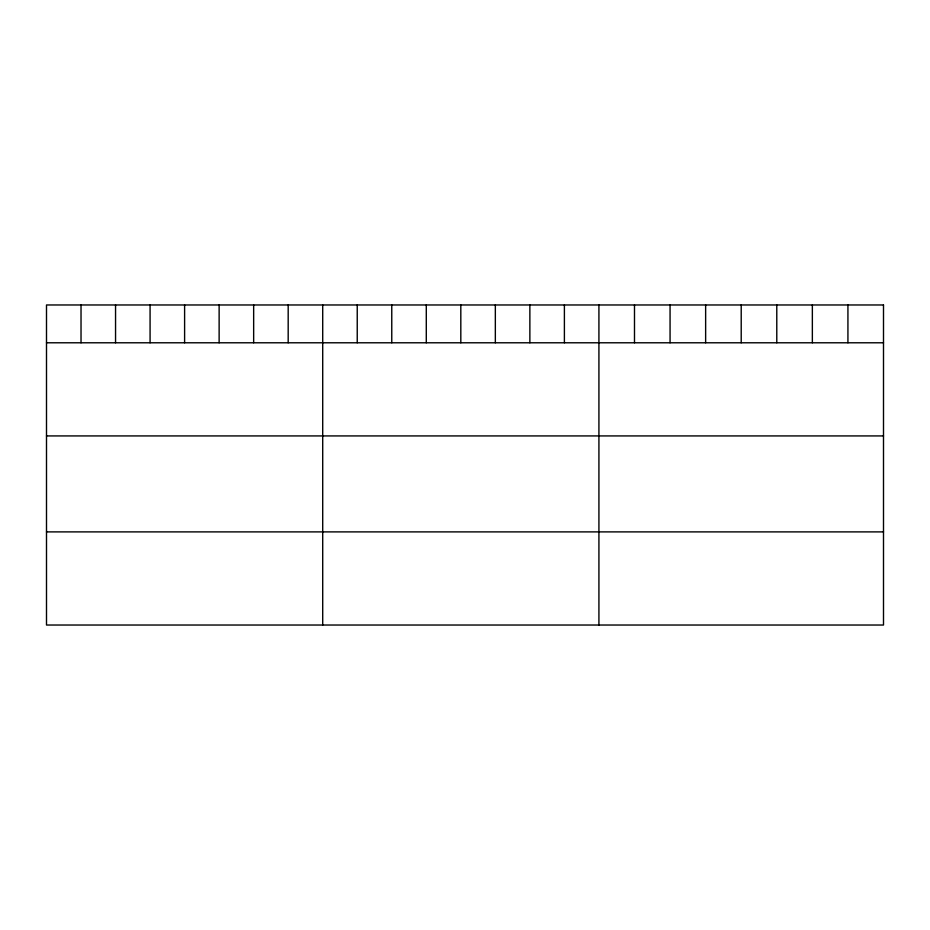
<?xml version="1.0" encoding="UTF-8"?>
<svg xmlns="http://www.w3.org/2000/svg" width="930" height="930" viewBox="0 0 930 930"><rect width="100%" height="100%" fill="white"/><g stroke="black" fill="none" stroke-linecap="round" stroke-linejoin="round"><path stroke-width="1.4" d="M46.5 342.786L883.5 342.786M46.5 435.926L883.5 435.926M46.5 531.89L883.5 531.89M847.928 304.97L847.928 342.786M812.355 304.97L812.355 342.786M776.783 304.97L776.783 342.786M741.21 304.97L741.21 342.786M705.638 304.97L705.638 342.786M670.065 304.97L670.065 342.786M634.492 304.97L634.492 342.786M598.92 304.97L598.92 625.03M564.394 304.97L564.394 342.786M529.868 304.97L529.868 342.786M495.341 304.97L495.341 342.786M460.815 304.97L460.815 342.786M426.289 304.97L426.289 342.786M391.763 304.97L391.763 342.786M357.236 304.97L357.236 342.786M322.71 304.97L322.71 625.03M288.184 304.97L288.184 342.786M253.657 304.97L253.657 342.786M219.131 304.97L219.131 342.786M184.605 304.97L184.605 342.786M150.079 304.97L150.079 342.786M115.553 304.97L115.553 342.786M81.026 304.97L81.026 342.786M883.5 304.97L46.5 304.97L46.5 625.03L883.5 625.03L883.5 304.97"/></g></svg>
